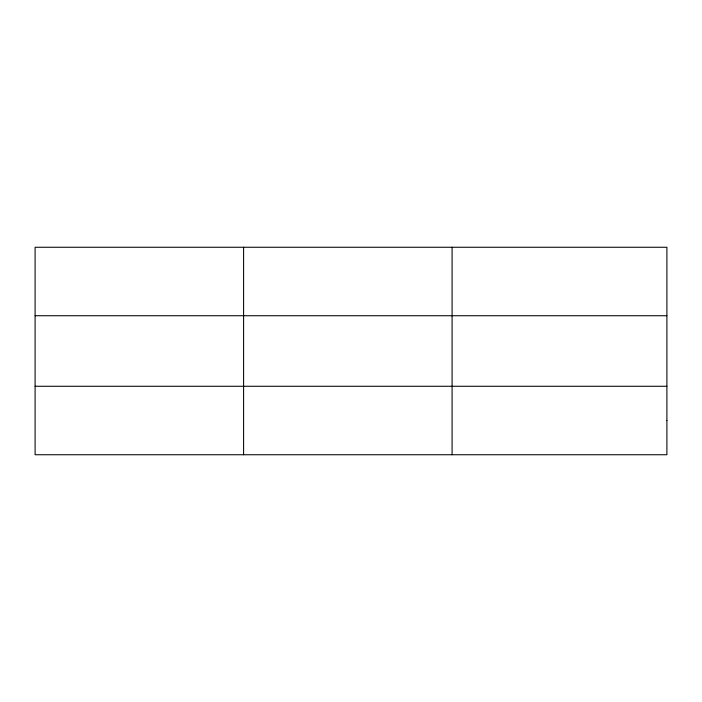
<?xml version="1.0" encoding="UTF-8"?>
<svg xmlns="http://www.w3.org/2000/svg" width="702" height="702" viewBox="0 0 702 702"><rect width="100%" height="100%" fill="white"/><g stroke="black" fill="none" stroke-linecap="round" stroke-linejoin="round"><path stroke-width="1.05" d="M243.594 454.738L243.594 247.262M452.088 454.738L452.088 247.262M35.1 315.733L666.9 315.733M35.1 386.267L666.9 386.267M666.9 420.507L666.9 454.738L35.1 454.738L35.1 247.262L666.9 247.262L666.9 420.507"/></g></svg>
